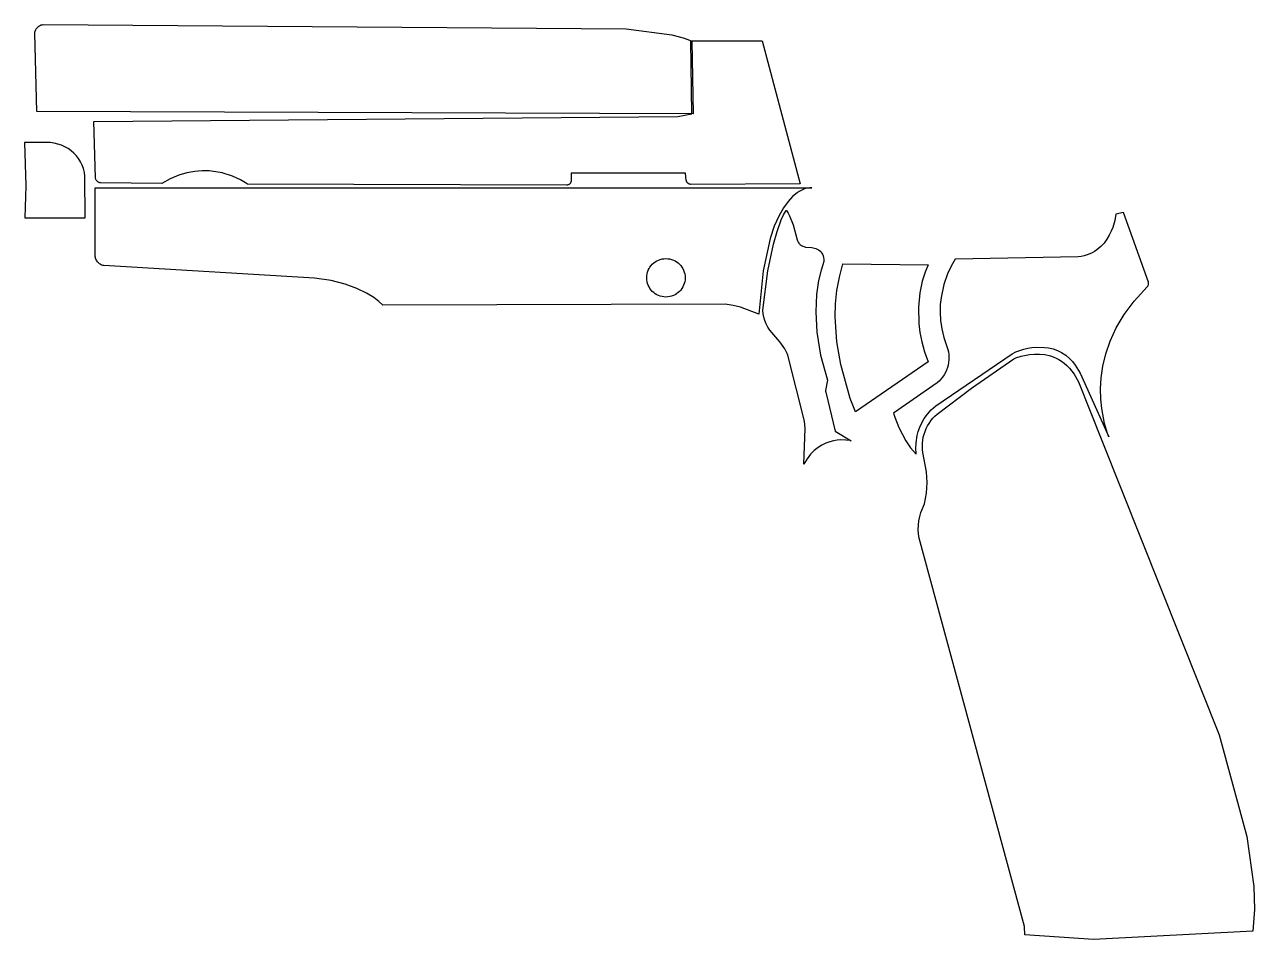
# Model space of a CAD drawing. Header units: metres. Extents: x 25 to 152, y -147 to -53.
import ezdxf

# ---------------------------------------------------------------- set-up
doc = ezdxf.new("R2010")
doc.units = ezdxf.units.M

msp = doc.modelspace()

# ---------------------------------------------------------------- linework, layer by layer
for points in [[(93.722952, -61.751464), (25.83561, -61.522356), (25.608788, -53.425598), (25.621234, -53.3273), (25.643332, -53.232304), (25.674574, -53.141118), (25.714452, -53.05425), (25.762458, -52.972208), (25.818084, -52.8955), (25.880568, -52.824888), (25.949656, -52.760626), (26.02484, -52.703222), (26.105612, -52.653184), (26.191464, -52.611274), (26.281888, -52.577746), (26.376376, -52.553362), (26.474166, -52.538376), (86.810596, -52.984146), (91.526614, -53.59273), (92.69984, -53.891688), (93.185742, -54.061868), (93.596968, -54.246526), (93.723206, -61.75121)], [(93.494352, -54.213252), (100.877624, -54.213252), (104.818434, -68.99148), (93.461586, -69.054218), (93.41485, -69.048122), (93.369638, -69.037708), (93.32595, -69.02323), (93.28404, -69.004942), (93.244162, -68.983098), (93.20657, -68.957698), (93.171518, -68.928996), (93.13926, -68.897246), (93.11005, -68.862702), (93.083888, -68.825618), (93.061028, -68.785994), (93.041978, -68.744084), (93.026738, -68.700142), (93.015562, -68.654422), (92.939108, -67.901312), (81.112614, -67.885056), (81.110074, -68.695062), (81.102454, -68.744592), (81.090262, -68.792344), (81.073498, -68.838064), (81.052416, -68.881498), (81.027524, -68.922646), (80.998822, -68.961), (80.966564, -68.996306), (80.931004, -69.02831), (80.89265, -69.057012), (80.851502, -69.081904), (80.807814, -69.102732), (80.762094, -69.119242), (80.714342, -69.131434), (80.664812, -69.1388), (47.610014, -69.028564), (47.426626, -68.90258), (46.901862, -68.596002), (46.07433, -68.216272), (44.982384, -67.870832), (44.349162, -67.744594), (43.664378, -67.667124), (42.932858, -67.651884), (42.159174, -67.712336), (41.348406, -67.861942), (40.505126, -68.114164), (39.63416, -68.48221), (38.740334, -68.979542), (32.397192, -68.901056), (32.341058, -68.891912), (32.286702, -68.877688), (32.234632, -68.858384), (32.185102, -68.834508), (32.138366, -68.806314), (32.094424, -68.773802), (32.053784, -68.73748), (32.0167, -68.697602), (31.983426, -68.654168), (31.95447, -68.607686), (31.929832, -68.55841), (31.909766, -68.506594), (31.894526, -68.452492), (31.88462, -68.396612), (31.716218, -62.543182), (92.145104, -62.042548), (93.608906, -61.77534), (93.494606, -54.212236)], [(24.567642, -72.523096), (30.816042, -72.523096), (30.795976, -68.217542), (30.736794, -67.81292), (30.640274, -67.426586), (30.50794, -67.060064), (30.341824, -66.714624), (30.143704, -66.39179), (29.915104, -66.092832), (29.658056, -65.819274), (29.374084, -65.57264), (29.064966, -65.3542), (28.73248, -65.165478), (28.378404, -65.007998), (28.004516, -64.88303), (27.612594, -64.791844), (27.204416, -64.736218), (24.554434, -64.717422), (24.697944, -69.216016), (24.567642, -72.523096)], [(61.6204, -81.533492), (61.207904, -81.15935), (60.681108, -80.76692), (59.930538, -80.304386), (58.949082, -79.821786), (57.72912, -79.369412), (56.263286, -78.997556), (54.54396, -78.756256), (32.756094, -77.449172), (32.655764, -77.428344), (32.559244, -77.398372), (32.467042, -77.359764), (32.379412, -77.313028), (32.297116, -77.258418), (32.220408, -77.196696), (32.149796, -77.12837), (32.085788, -77.053694), (32.028892, -76.97343), (31.979362, -76.887832), (31.93796, -76.797662), (31.90494, -76.703174), (31.88081, -76.604876), (31.865824, -76.50353), (31.860744, -69.406008), (106.024934, -69.406008), (105.97134, -69.402706), (105.81894, -69.407024), (105.580688, -69.440806), (105.269538, -69.525642), (104.89819, -69.68363), (104.693974, -69.79666), (104.479598, -69.936106), (104.026462, -70.305422), (103.551736, -70.812914), (103.068374, -71.480426), (102.589076, -72.329802), (102.126796, -73.382632), (101.694234, -74.661014), (100.97008, -77.980794), (100.519484, -82.463132), (98.648266, -81.760314), (97.859342, -81.570322), (97.05594, -81.455768), (61.620146, -81.533238)], [(105.194862, -97.987866), (105.324656, -94.314264), (105.29824, -93.929708), (105.244646, -93.547946), (103.537512, -86.726776), (103.466392, -86.553294), (103.2129, -86.070948), (102.716838, -85.336888), (101.670612, -84.122768), (101.457252, -83.815936), (101.278944, -83.490054), (101.137212, -83.14817), (101.033072, -82.793332), (100.968048, -82.428334), (100.943664, -82.056224), (101.454966, -78.005178), (102.032562, -75.231498), (102.408482, -73.920858), (102.848156, -72.738234), (103.093266, -72.212962), (103.355902, -71.741538), (103.382318, -71.770748), (103.456486, -71.868284), (103.570532, -72.04837), (103.716328, -72.325738), (104.07269, -73.228962), (104.487472, -74.787506), (104.519984, -74.877676), (104.559862, -74.963528), (104.606598, -75.044808), (104.659938, -75.121262), (104.719374, -75.192382), (104.784398, -75.258168), (104.854756, -75.318112), (104.92994, -75.37196), (105.009696, -75.419458), (105.093262, -75.460352), (105.180638, -75.494134), (105.271062, -75.520804), (105.36428, -75.539854), (105.997756, -75.58024), (106.291634, -75.641454), (106.43362, -75.688444), (106.570018, -75.74788), (106.69905, -75.821032), (106.818938, -75.908916), (106.928158, -76.012802), (107.024932, -76.133452), (107.107482, -76.27239), (107.17403, -76.430378), (107.223052, -76.60894), (107.252516, -76.808838), (107.261152, -77.031342), (106.96702, -77.932026), (106.718862, -79.00797), (106.509058, -80.456786), (106.417364, -82.244946), (106.523536, -84.33943), (106.906822, -86.706964), (107.646978, -89.314274), (107.442508, -90.361516), (107.439714, -90.449146), (107.446572, -90.536522), (108.441998, -94.55912), (110.076234, -95.558102), (109.934502, -95.531178), (109.546644, -95.48749), (108.968794, -95.482664), (108.626148, -95.512128), (108.257086, -95.572326), (107.86872, -95.669862), (107.467908, -95.811848), (107.061508, -96.005396), (106.656886, -96.257364), (106.2609, -96.57461), (105.880662, -96.963992), (105.52303, -97.432622), (105.195116, -97.987358)], [(120.830594, -76.806044), (120.419622, -77.502004), (120.0404, -78.322678), (119.66448, -79.414878), (119.381778, -80.745838), (119.303292, -81.490566), (119.281702, -82.282792), (119.328184, -83.118198), (119.453914, -83.992974), (119.670068, -84.902802), (120.079008, -86.11235), (120.145048, -86.384384), (120.18645, -86.658196), (120.203976, -86.932262), (120.19788, -87.205566), (120.168924, -87.47633), (120.117616, -87.743538), (120.044464, -88.005412), (119.949976, -88.260936), (119.834914, -88.508332), (119.699786, -88.746584), (119.5451, -88.974168), (119.371364, -89.18956), (119.17934, -89.39149), (118.969282, -89.578688), (114.457988, -92.697554), (114.590576, -93.121734), (115.008406, -94.18447), (115.741196, -95.570802), (116.235226, -96.286828), (116.819172, -96.96577), (116.799868, -96.816418), (116.776246, -96.405192), (116.798852, -95.787972), (116.918486, -95.020384), (117.0305, -94.597728), (117.185948, -94.158308), (117.39118, -93.709236), (117.652292, -93.25737), (117.975888, -92.809568), (118.368318, -92.372942), (118.835678, -91.95435), (126.75108, -86.575392), (127.137668, -86.385654), (127.53594, -86.224872), (127.944626, -86.094062), (128.361948, -85.994494), (128.786128, -85.927184), (129.215642, -85.893148), (130.074162, -85.916262), (130.517646, -85.974174), (130.966972, -86.07425), (131.416806, -86.225888), (131.861814, -86.438232), (132.296154, -86.720172), (132.714746, -87.081106), (132.984748, -87.37346), (133.26491, -87.742268), (133.774688, -88.585548), (136.7536, -95.172276), (136.613392, -94.81058), (136.307576, -93.794326), (136.008364, -92.227146), (135.915146, -91.269312), (135.887968, -90.212672), (135.948674, -89.069926), (136.1186, -87.854028), (136.419336, -86.578186), (136.872472, -85.2551), (137.499598, -83.897724), (138.32205, -82.519012), (139.361418, -81.131918), (140.725652, -79.650336), (140.772388, -79.5782), (140.808964, -79.502254), (140.823188, -79.463138), (140.834364, -79.42326), (140.842746, -79.382874), (140.847826, -79.34198), (140.849604, -79.300578), (140.847826, -79.258922), (140.842492, -79.217266), (140.833348, -79.175356), (138.2522, -71.968614), (137.480294, -72.127618), (137.35304, -72.807068), (137.141458, -73.505822), (136.98347, -73.901046), (136.784842, -74.31024), (136.541256, -74.720704), (136.248394, -75.119992), (135.901938, -75.495404), (135.497316, -75.834494), (135.272018, -75.98664), (135.030464, -76.124816), (134.772146, -76.247752), (134.49681, -76.353924), (134.203694, -76.441554), (133.892036, -76.509118), (133.561582, -76.555092), (120.83161, -76.806298)], [(92.899992, -78.716886), (92.889832, -78.920086), (92.859606, -79.117444), (92.810584, -79.307944), (92.743782, -79.49057), (92.659962, -79.664306), (92.560394, -79.828136), (92.44584, -79.981298), (92.31757, -80.122522), (92.176346, -80.250792), (92.023184, -80.365346), (91.859354, -80.464914), (91.685618, -80.548734), (91.502992, -80.615536), (91.312492, -80.664558), (91.115134, -80.694784), (90.911934, -80.704944), (90.708734, -80.694784), (90.511376, -80.664558), (90.320876, -80.615536), (90.13825, -80.548734), (89.964514, -80.464914), (89.800684, -80.365346), (89.647522, -80.250792), (89.506298, -80.122522), (89.378028, -79.981298), (89.263474, -79.828136), (89.163906, -79.664306), (89.080086, -79.49057), (89.013284, -79.307944), (88.964262, -79.117444), (88.934036, -78.920086), (88.923876, -78.716886), (88.934036, -78.513686), (88.964262, -78.316328), (89.013284, -78.125828), (89.080086, -77.943202), (89.163906, -77.769466), (89.263474, -77.605636), (89.378028, -77.452474), (89.506298, -77.31125), (89.647522, -77.18298), (89.800684, -77.068426), (89.964514, -76.968858), (90.13825, -76.885038), (90.320876, -76.818236), (90.511376, -76.769214), (90.708734, -76.738988), (90.911934, -76.728828), (91.115134, -76.738988), (91.312492, -76.769214), (91.502992, -76.818236), (91.685618, -76.885038), (91.859354, -76.968858), (92.023184, -77.068426), (92.176346, -77.18298), (92.31757, -77.31125), (92.44584, -77.452474), (92.560394, -77.605636), (92.659962, -77.769466), (92.743782, -77.943202), (92.810584, -78.125828), (92.859606, -78.316328), (92.889832, -78.513686), (92.899992, -78.716886)], [(109.23524, -77.258418), (118.044468, -77.371956), (117.72519, -78.14183), (117.44579, -79.050642), (117.19306, -80.261206), (117.046756, -81.737708), (117.086634, -83.444588), (117.201442, -84.373212), (117.392704, -85.346286), (117.670326, -86.358984), (118.044468, -87.406988), (110.52937, -92.560902), (109.995208, -91.20759), (108.996988, -87.676736), (108.607098, -85.342984), (108.441236, -82.762598), (108.477812, -81.41081), (108.61294, -80.034638), (108.86059, -78.646528), (109.23524, -77.258672)], [(122.537982, -90.142314), (126.902718, -87.08136), (127.113792, -86.995), (127.68834, -86.811104), (128.537716, -86.64194), (129.038096, -86.597744), (129.574036, -86.599522), (130.134614, -86.66099), (130.708654, -86.796372), (130.997198, -86.896194), (131.28498, -87.019638), (131.57073, -87.168482), (131.852924, -87.344504), (132.130292, -87.549482), (132.40131, -87.785194), (132.664708, -88.053418), (132.918962, -88.355932), (133.162802, -88.694514), (133.613906, -89.48674), (136.00557, -95.551752), (136.005824, -95.553276), (148.152358, -125.97003), (151.020272, -136.49071), (151.735536, -141.647926), (151.806402, -144.044162), (151.64562, -146.259296), (135.169148, -147.120102), (128.065022, -146.656044), (128.00838, -145.777458), (117.106192, -105.636314), (117.043708, -105.18902), (117.01907, -104.739694), (117.032278, -104.290622), (117.083078, -103.84409), (117.171216, -103.402638), (117.296438, -102.968806), (117.662706, -102.073202), (117.864636, -100.987352), (117.93855, -99.889056), (117.884194, -98.789744), (117.501924, -96.772984), (117.465348, -96.454976), (117.452394, -96.137476), (117.4623, -95.822008), (117.494812, -95.509588), (117.549422, -95.201232), (117.625622, -94.898464), (117.723158, -94.602046), (117.841522, -94.313502), (117.98046, -94.033848), (118.13921, -93.7641), (118.317518, -93.505528), (118.51513, -93.259402), (118.731284, -93.026738), (118.965726, -92.808806), (122.537982, -90.141806)]]:
    msp.add_lwpolyline(points)

doc.saveas('drawing.dxf')
